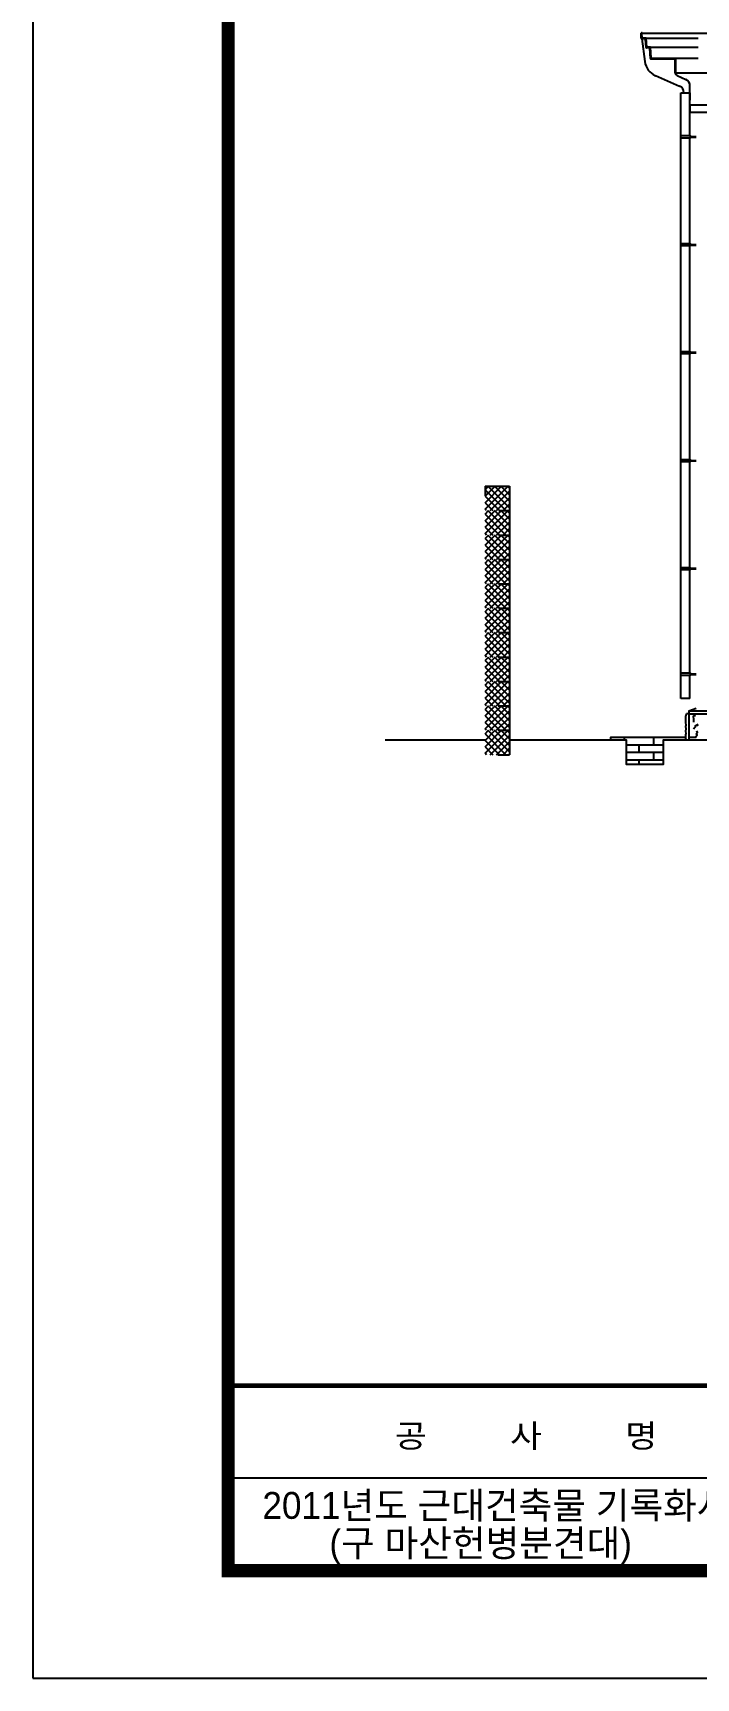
# Model space of a CAD drawing. Extents: x 138805 to 172445, y -129942 to -106182.
# Drawn here: x 138805 to 144242, y -129942 to -116462 of the extents above; entities that cross this region are included whole.
import ezdxf

# ---------------------------------------------------------------- set-up
doc = ezdxf.new("R2010")
doc.units = 0
doc.header["$LTSCALE"] = 50
doc.header["$MEASUREMENT"] = 0
for name, color, linetype in [('COR', 4, 'CONTINUOUS'), ('h', 5, 'CONTINUOUS'), ('HAT', 5, 'CONTINUOUS'), ('HATCH', 5, 'CONTINUOUS'), ('W-1', 3, 'CONTINUOUS'), ('W-2', 2, 'CONTINUOUS'), ('WAL', 3, 'CONTINUOUS'), ('WID', 4, 'CONTINUOUS')]:
    doc.layers.add(name, color=color, linetype=linetype)
doc.styles.add('HY울릉도M', font='HYWULM_0.TTF')

# ---------------------------------------------------------------- blocks, each defined once
blk = doc.blocks.new('20')
at = {"layer": 'COR', "linetype": 'Continuous'}
blk.add_line((308324, -55502), (230424, -55502), dxfattribs=at)
blk.add_line((308324, -55502), (230424, -55502), dxfattribs=at)
at = {"layer": 'COR', "linetype": 'Continuous', "const_width": 270}
blk.add_lwpolyline([(230424, -2398), (230424, -57398), (308324, -57398), (308324, -2398)], close=True, dxfattribs=at)
at = {"layer": 'COR', "linetype": 'Continuous', "const_width": 94.8}
blk.add_lwpolyline([(308324, -53606), (230424, -53606)], dxfattribs=at)
at = {"layer": 'HAT'}
for p, q in [((226424, -198), (226424, -59598)), ((226424, -59598), (310524, -59598))]:
    blk.add_line(p, q, dxfattribs=at)
at = {"layer": 'WAL', "linetype": 'Continuous', "style": 'HY울릉도M', "width": 1.1}
blk.add_text('공         사         명', height=474.35, dxfattribs=at).set_placement((233841, -54872))

msp = doc.modelspace()

# ---------------------------------------------------------------- hatches: boundary and pattern name
at = {"layer": 'HAT'}
h = msp.add_hatch(dxfattribs=at)
h.set_pattern_fill('ANSI37', color=256, scale=300, style=0)
h.set_pattern_definition([(45, (361697.375, 671524.442), (-26.5165043, 26.5165043), []), (135, (361697.375, 671524.442), (-26.5165043, -26.5165043), [])])
h.paths.add_polyline_path([(142712, -120376), (142712, -120176), (142512, -120176), (142512, -120376)])
h = msp.add_hatch(dxfattribs=at)
h.set_pattern_fill('ANSI37', color=256, scale=300, style=0)
h.set_pattern_definition([(45, (361697.375, 671324.442), (-26.5165043, 26.5165043), []), (135, (361697.375, 671324.442), (-26.5165043, -26.5165043), [])])
h.paths.add_polyline_path([(142712, -120576), (142712, -120376), (142512, -120376), (142512, -120576)])
h = msp.add_hatch(dxfattribs=at)
h.set_pattern_fill('ANSI37', color=256, scale=300, style=0)
h.set_pattern_definition([(45, (361697.375, 671124.442), (-26.5165043, 26.5165043), []), (135, (361697.375, 671124.442), (-26.5165043, -26.5165043), [])])
h.paths.add_polyline_path([(142712, -120776), (142712, -120576), (142512, -120576), (142512, -120776)])
h = msp.add_hatch(dxfattribs=at)
h.set_pattern_fill('ANSI37', color=256, scale=300, style=0)
h.set_pattern_definition([(45, (361697.375, 670924.442), (-26.5165043, 26.5165043), []), (135, (361697.375, 670924.442), (-26.5165043, -26.5165043), [])])
h.paths.add_polyline_path([(142712, -120976), (142712, -120776), (142512, -120776), (142512, -120976)])
h = msp.add_hatch(dxfattribs=at)
h.set_pattern_fill('ANSI37', color=256, scale=300, style=0)
h.set_pattern_definition([(45, (361697.375, 670724.442), (-26.5165043, 26.5165043), []), (135, (361697.375, 670724.442), (-26.5165043, -26.5165043), [])])
h.paths.add_polyline_path([(142712, -121176), (142712, -120976), (142512, -120976), (142512, -121176)])
h = msp.add_hatch(dxfattribs=at)
h.set_pattern_fill('ANSI37', color=256, scale=300, style=0)
h.set_pattern_definition([(45, (361697.375, 670524.442), (-26.5165043, 26.5165043), []), (135, (361697.375, 670524.442), (-26.5165043, -26.5165043), [])])
h.paths.add_polyline_path([(142712, -121376), (142712, -121176), (142512, -121176), (142512, -121376)])
h = msp.add_hatch(dxfattribs=at)
h.set_pattern_fill('ANSI37', color=256, scale=300, style=0)
h.set_pattern_definition([(45, (361697.375, 670324.442), (-26.5165043, 26.5165043), []), (135, (361697.375, 670324.442), (-26.5165043, -26.5165043), [])])
h.paths.add_polyline_path([(142712, -121576), (142712, -121376), (142512, -121376), (142512, -121576)])
h = msp.add_hatch(dxfattribs=at)
h.set_pattern_fill('ANSI37', color=256, scale=300, style=0)
h.set_pattern_definition([(45, (361697.375, 670124.442), (-26.5165043, 26.5165043), []), (135, (361697.375, 670124.442), (-26.5165043, -26.5165043), [])])
h.paths.add_polyline_path([(142712, -121776), (142712, -121576), (142512, -121576), (142512, -121776)])
h = msp.add_hatch(dxfattribs=at)
h.set_pattern_fill('ANSI37', color=256, scale=300, style=0)
h.set_pattern_definition([(45, (361697.375, 669924.442), (-26.5165043, 26.5165043), []), (135, (361697.375, 669924.442), (-26.5165043, -26.5165043), [])])
h.paths.add_polyline_path([(142712, -121976), (142712, -121776), (142512, -121776), (142512, -121976)])
h = msp.add_hatch(dxfattribs=at)
h.set_pattern_fill('ANSI37', color=256, scale=300, style=0)
h.set_pattern_definition([(45, (361697.375, 669724.442), (-26.5165043, 26.5165043), []), (135, (361697.375, 669724.442), (-26.5165043, -26.5165043), [])])
h.paths.add_polyline_path([(142712, -122176), (142712, -121976), (142512, -121976), (142512, -122176)])
h = msp.add_hatch(dxfattribs=at)
h.set_pattern_fill('ANSI37', color=256, scale=300, style=0)
h.set_pattern_definition([(45, (361697.375, 669524.442), (-26.5165043, 26.5165043), []), (135, (361697.375, 669524.442), (-26.5165043, -26.5165043), [])])
h.paths.add_polyline_path([(142712, -122376), (142712, -122176), (142512, -122176), (142512, -122376)])

# ---------------------------------------------------------------- linework, layer by layer
at = {"layer": 'h'}
for p, q in [((143895, -122298), (143895, -122236)), ((143775, -122359), (143775, -122298)), ((143895, -122420), (143895, -122359)), ((143775, -122456), (143775, -122420))]:
    msp.add_line(p, q, dxfattribs=at)
for points in [[(144238, -122055), (144219, -122063), (144222, -122084), (144222, -122099), (144220, -122110)], [(144224, -122166), (144230, -122157), (144237, -122148), (144237, -122138), (144255, -122133), (144251, -122123)], [(144248, -122236), (144241, -122227), (144250, -122215), (144245, -122202), (144253, -122193), (144249, -122181)]]:
    msp.add_lwpolyline(points, dxfattribs=at)
at = {"layer": 'HAT'}
for p, q in [((144182, -122016), (144242, -121996)), ((144182, -122041), (144182, -122256)), ((144182, -122041), (145082, -122041)), ((143655, -122256), (143655, -122236)), ((143972, -122298), (143672, -122298)), ((143972, -122359), (143672, -122359)), ((143972, -122420), (143672, -122420))]:
    msp.add_line(p, q, dxfattribs=at)
for points in [[(144159, -122236), (143540, -122236), (143540, -122256)], [(144242, -122236), (144192, -122236)]]:
    msp.add_lwpolyline(points, dxfattribs=at)
at = {"layer": 'HATCH'}
for p, q in [((143796, -116511), (143822, -116696)), ((143832, -116505), (144260, -116505)), ((143868, -116578), (144260, -116578)), ((144069, -116674), (144069, -116783)), ((143908, -116812), (144107, -116898)), ((144087, -116811), (144157, -116843)), ((144117, -116952), (144192, -116952)), ((144117, -117303), (144117, -116952)), ((144192, -117303), (144192, -116897)), ((144192, -116952), (144192, -117012)), ((144117, -118187), (144117, -117323)), ((144192, -118187), (144192, -117323)), ((144193, -117310), (144242, -117310)), ((144193, -117315), (144242, -117315)), ((144117, -119072), (144117, -118207)), ((144192, -119072), (144192, -118207)), ((144193, -118195), (144242, -118195)), ((144193, -118200), (144242, -118200)), ((144117, -119956), (144117, -119092)), ((144192, -119956), (144192, -119092)), ((144193, -119079), (144242, -119079)), ((144193, -119084), (144242, -119084)), ((144193, -119964), (144242, -119964)), ((144193, -119969), (144242, -119969)), ((144117, -120841), (144117, -119976)), ((144192, -120841), (144192, -119976)), ((144117, -121706), (144117, -120861)), ((144192, -121706), (144192, -120861)), ((144193, -120848), (144242, -120848)), ((144193, -120853), (144242, -120853)), ((144193, -121714), (144242, -121714)), ((144193, -121719), (144242, -121719)), ((144117, -121916), (144117, -121726)), ((144192, -121916), (144192, -121726)), ((144192, -121916), (144117, -121916))]:
    msp.add_line(p, q, dxfattribs=at)
for points in [[(144116, -117303), (144193, -117303), (144193, -117323), (144116, -117323)], [(144116, -118187), (144193, -118187), (144193, -118207), (144116, -118207)], [(144116, -119072), (144193, -119072), (144193, -119092), (144116, -119092)], [(144116, -119956), (144193, -119956), (144193, -119976), (144116, -119976)], [(144116, -120841), (144193, -120841), (144193, -120861), (144116, -120861)], [(144116, -121706), (144193, -121706), (144193, -121726), (144116, -121726)]]:
    msp.add_lwpolyline(points, close=True, dxfattribs=at)
for centre, radius, start, end in [((143970, -116676), 150, 187.9046, 245.6251), ((144099, -116783), 30, 180, 245.6251), ((144132, -116897), 60, 0, 65.6251), ((144082, -116952), 60, 0, 65.6251)]:
    msp.add_arc(centre, radius, start, end, dxfattribs=at)
at = {"layer": 'W-1'}
for p, q in [((144192, -117051), (148075, -117051)), ((144192, -117051), (144192, -117111)), ((144192, -117111), (148075, -117111))]:
    msp.add_line(p, q, dxfattribs=at)
at = {"layer": 'W-2'}
for p, q in [((142512, -120176), (142712, -120176)), ((142512, -120176), (142512, -120254)), ((142712, -120176), (142712, -122376)), ((142624, -120376), (142712, -120376)), ((142623, -120576), (142712, -120576)), ((142623, -120776), (142712, -120776)), ((142622, -120976), (142712, -120976)), ((142622, -121176), (142712, -121176)), ((142621, -121376), (142712, -121376)), ((142620, -121576), (142712, -121576)), ((142620, -121776), (142712, -121776)), ((142619, -121976), (142712, -121976)), ((142512, -122256), (141693, -122256)), ((142619, -122176), (142712, -122176)), ((142618, -122376), (142712, -122376))]:
    msp.add_line(p, q, dxfattribs=at)
msp.add_lwpolyline([(154849, -122256), (143972, -122256), (143972, -122456), (143672, -122456), (143672, -122256), (142712, -122256)], dxfattribs=at)
at = {"layer": 'WID'}
for p, q in [((143793, -116508), (143791, -116463)), ((143794, -116463), (143791, -116463)), ((143799, -116505), (143797, -116463)), ((143797, -116463), (153847, -116463)), ((143823, -116511), (143796, -116511)), ((143832, -116505), (143799, -116505)), ((143832, -116581), (143826, -116514)), ((143838, -116578), (143832, -116505)), ((143859, -116584), (143835, -116584)), ((143868, -116578), (143838, -116578)), ((143868, -116671), (143862, -116587)), ((143874, -116668), (143868, -116578)), ((143871, -116674), (144072, -116674)), ((143874, -116668), (144066, -116668)), ((144066, -116668), (144260, -116668)), ((144072, -116668), (144072, -116791)), ((148065, -116791), (144072, -116791)), ((144182, -122041), (144162, -122041)), ((144182, -122016), (153462, -122016)), ((144182, -122016), (144182, -122041))]:
    msp.add_line(p, q, dxfattribs=at)
msp.add_lwpolyline([(144162, -122256), (144159, -122244), (144158, -122211), (144161, -122205), (144158, -122182), (144160, -122165), (144157, -122144), (144161, -122130), (144159, -122114), (144159, -122104), (144159, -122092), (144157, -122077), (144158, -122063), (144160, -122050), (144162, -122041)], dxfattribs=at)
for centre, radius, start, end in [((143797, -116463), 3.02, 348.9556, 272.062), ((143796, -116508), 3, 182.062, 270), ((143823, -116514), 3, 4.6987, 90), ((143829, -116508), 3, 4.6987, 90), ((143835, -116581), 3, 184.6987, 270), ((143859, -116587), 3, 3.8141, 90), ((143865, -116581), 3, 3.8141, 90), ((143871, -116671), 3, 183.8141, 270)]:
    msp.add_arc(centre, radius, start, end, dxfattribs=at)

# ---------------------------------------------------------------- block references
at = {"layer": 'WAL', "xscale": 0.4000000000232831, "yscale": 0.4000000000232831, "zscale": 0.4000000000000001}
msp.add_blockref('20', (48236, -106103), dxfattribs=at)

# ---------------------------------------------------------------- texts
at = {"layer": 'WAL', "linetype": 'Continuous', "style": 'HY울릉도M'}
for s, p in [('2011년도 근대건축물 기록화사업', (140687, -128637)), ('(구 마산헌병분견대)', (141236, -128946))]:
    msp.add_text(s, height=220, dxfattribs=at).set_placement(p)

doc.saveas('drawing.dxf')
